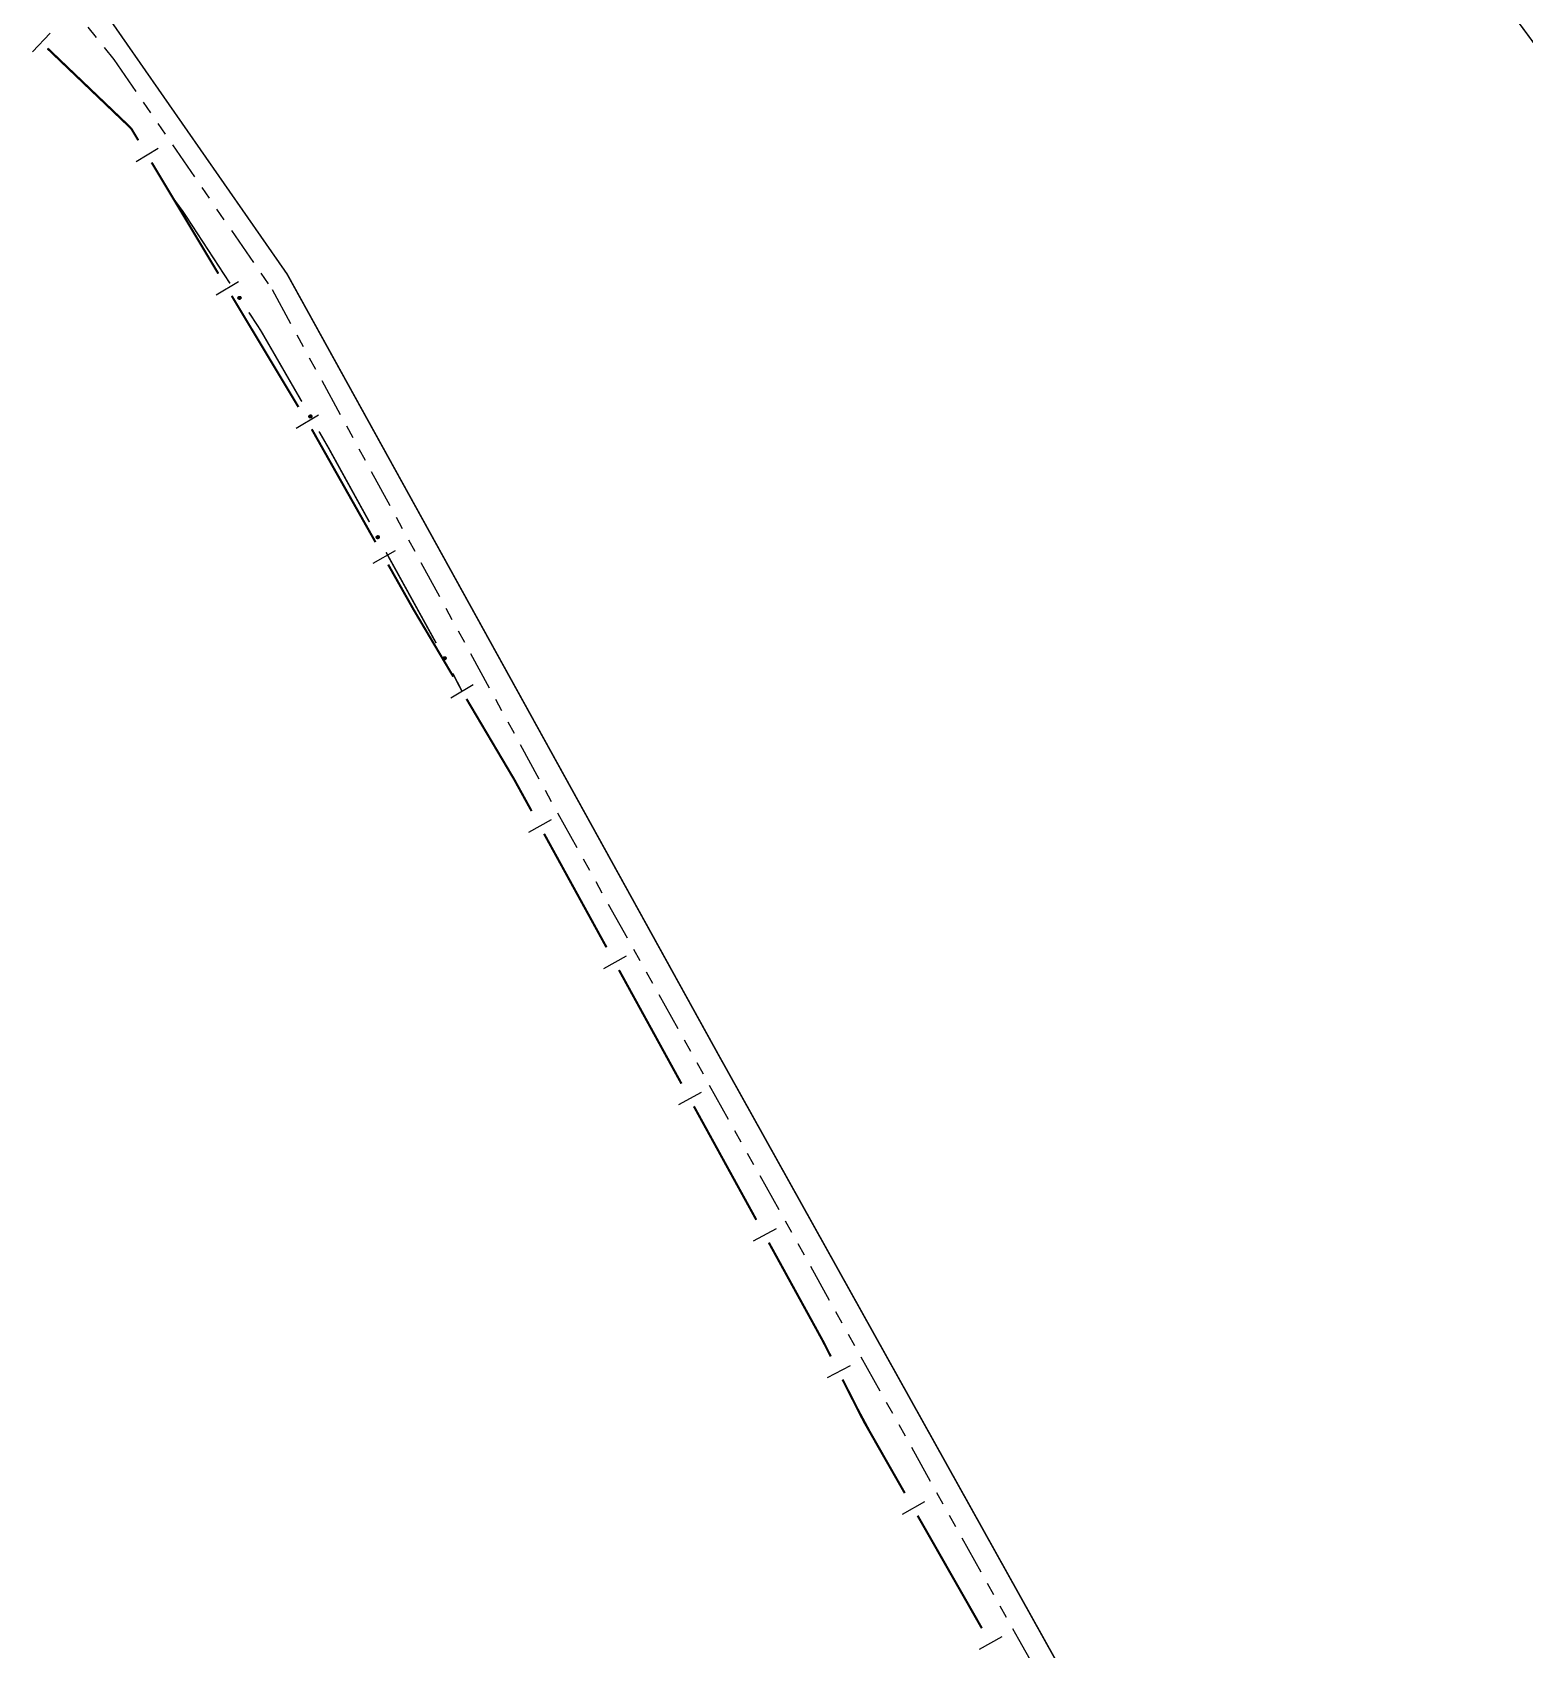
# Model space of a CAD drawing. Extents: x 210853 to 212686, y 4878863 to 4882037.
# Drawn here: x 211728.6 to 211901.3, y 4881451.7 to 4881638.9 of the extents above; entities that cross this region are included whole.
import ezdxf

# ---------------------------------------------------------------- set-up
doc = ezdxf.new("R2010")
doc.units = 0
doc.header["$LTSCALE"] = 1.5
doc.header["$MEASUREMENT"] = 0
doc.linetypes.add('TRACO_12', pattern=[2.5, 2, -0.5])
doc.linetypes.add('TRACO_25', pattern=[8, 3, -1, 1, -1, 1, -1])
for name, color, linetype in [('LM-LIM-SETORES-BAIRROS', 250, 'CONTINUOUS'), ('RU-QUADRA', 210, 'CONTINUOUS'), ('SV-EIXO-ROD-ESTR', 7, 'CONTINUOUS'), ('SV-EST-M-N-PAV', 20, 'CONTINUOUS')]:
    doc.layers.add(name, color=color, linetype=linetype)

msp = doc.modelspace()

# ---------------------------------------------------------------- linework, layer by layer
at = {"layer": 'LM-LIM-SETORES-BAIRROS'}
for points in [[(211730.69407, 4881638.784649), (211728.621147, 4881636.616012)], [(211743.202327, 4881625.432925), (211740.630313, 4881623.888662)], [(211752.467903, 4881610.000845), (211749.895889, 4881608.456582)], [(211761.733479, 4881594.568765), (211759.161465, 4881593.024502)], [(211770.624588, 4881578.872104), (211768.012115, 4881577.397321)], [(211779.657461, 4881563.33998), (211777.07636, 4881561.810955)], [(211788.683343, 4881547.713163), (211786.054391, 4881546.267961)], [(211797.354556, 4881531.939449), (211794.725604, 4881530.494247)], [(211806.025769, 4881516.165735), (211803.396817, 4881514.720533)], [(211814.696983, 4881500.392021), (211812.06803, 4881498.946819)], [(211823.27996, 4881484.517747), (211820.606471, 4881483.156698)], [(211831.895958, 4881468.800535), (211829.290274, 4881467.31379)], [(211840.816432, 4881453.166434), (211838.210748, 4881451.679688)]]:
    msp.add_lwpolyline(points, dxfattribs=at)
at = {"layer": 'LM-LIM-SETORES-BAIRROS', "const_width": 0.25}
for points in [[(211740.053649, 4881627.763125), (211730.380488, 4881637.009356)], [(211740.372057, 4881627.232807), (211740.053649, 4881627.763125)], [(211740.886811, 4881626.375469), (211740.372057, 4881627.232807)], [(211750.152388, 4881610.943389), (211742.431074, 4881623.803456)], [(211759.417964, 4881595.511309), (211751.69665, 4881608.371376)], [(211768.335163, 4881579.876361), (211760.961248, 4881592.938725)], [(211772.73303, 4881572.085853), (211769.809946, 4881577.263888)], [(211772.760486, 4881572.039505), (211772.73303, 4881572.085853)], [(211777.347561, 4881564.296202), (211772.760486, 4881572.039505)], [(211784.40006, 4881552.391088), (211778.876585, 4881561.715101)], [(211784.478462, 4881552.248467), (211784.40006, 4881552.391088)], [(211786.405399, 4881548.743197), (211784.478462, 4881552.248467)], [(211795.076612, 4881532.969483), (211787.850601, 4881546.114245)], [(211803.747825, 4881517.195769), (211796.521814, 4881530.340531)], [(211812.419038, 4881501.422055), (211805.193027, 4881514.566817)], [(211820.155972, 4881487.347879), (211813.864241, 4881498.793102)], [(211820.582166, 4881486.510712), (211820.155972, 4881487.347879)], [(211821.035849, 4881485.619549), (211820.582166, 4881486.510712)], [(211824.872996, 4881478.082295), (211822.396898, 4881482.946059)], [(211825.141715, 4881477.611336), (211824.872996, 4881478.082295)], [(211829.601952, 4881469.794285), (211825.141715, 4881477.611336)], [(211838.522426, 4881454.160183), (211831.088698, 4881467.188601)]]:
    msp.add_lwpolyline(points, dxfattribs=at)
at = {"layer": 'RU-QUADRA', "linetype": 'TRACO_12', "const_width": 0.18, "flags": 128}
msp.add_lwpolyline([(211993.595317, 4881362.850405), (211993.20969, 4881390.443451), (211992.318228, 4881515.446825), (211992.021992, 4881552.014118), (211990.335073, 4881555.901034), (211917.849797, 4881620.552755), (211905.908396, 4881632.870849), (211888.168803, 4881656.969919), (211853.792007, 4881725.021629), (211838.879896, 4881754.274979), (211824.777307, 4881771.814509), (211807.39159, 4881783.4812), (211768.397056, 4881802.487556), (211764.903734, 4881803.187932), (211760.590833, 4881802.215605), (211755.955783, 4881800.147923), (211753.056957, 4881797.414236), (211749.663849, 4881788.89495), (211748.800435, 4881776.169663), (211750.708662, 4881758.883001), (211752.643088, 4881740.546158), (211752.62195, 4881718.655296), (211750.191037, 4881699.009959), (211744.154589, 4881672.666493), (211732.623528, 4881649.238605), (211733.868601, 4881645.711618), (211758.104763, 4881610.897926), (211808.05624, 4881520.495041), (211878.37206, 4881394.317101), (211881.952836, 4881387.996766), (211896.524163, 4881362.853875), (211925.657586, 4881312.584022), (211994.345879, 4881189.473295), (211996.019624, 4881189.382268), (211994.98566, 4881263.366221), (211994.00257, 4881333.709914)], close=True, dxfattribs=at)
at = {"layer": 'SV-EIXO-ROD-ESTR', "const_width": 0.18}
for points in [[(211744.842238, 4881619.787593), (211746.023258, 4881618.173533)], [(211746.023258, 4881618.173533), (211746.146857, 4881618.004614)], [(211746.146857, 4881618.004614), (211751.500299, 4881609.807157)], [(211753.687454, 4881606.458075), (211754.781032, 4881604.783534)], [(211754.781032, 4881604.783534), (211755.070352, 4881604.340512)], [(211755.070352, 4881604.340512), (211759.8056, 4881596.138386)], [(211761.805521, 4881592.674238), (211762.805481, 4881590.942165)], [(211762.805481, 4881590.942165), (211762.87841, 4881590.815841)], [(211762.87841, 4881590.815841), (211767.636253, 4881582.186419)], [(211769.567562, 4881578.683556), (211775.361486, 4881568.174967)], [(211777.283855, 4881564.667323), (211778.204683, 4881562.891914)], [(211778.204683, 4881562.891914), (211778.382173, 4881562.549703)], [(211823.50177, 4881480.775775), (211825.870458, 4881476.372444)], [(211825.870458, 4881476.372444), (211826.230633, 4881475.70289)]]:
    msp.add_lwpolyline(points, dxfattribs=at)
at = {"layer": 'SV-EIXO-ROD-ESTR'}
for points in [[(211752.607481, 4881608.313106), (211752.655484, 4881608.30374), (211752.694825, 4881608.285873), (211752.723348, 4881608.261528), (211752.742944, 4881608.233442), (211752.759755, 4881608.202451), (211752.769811, 4881608.167467), (211752.77237, 4881608.126165), (211752.763312, 4881608.077946), (211752.742361, 4881608.038848), (211752.719989, 4881608.009607), (211752.69188, 4881607.987487), (211752.6615, 4881607.97166), (211752.624814, 4881607.962417), (211752.582934, 4881607.960231), (211752.534668, 4881607.970513), (211752.496219, 4881607.988293), (211752.469248, 4881608.012566), (211752.44719, 4881608.040966), (211752.430406, 4881608.072811), (211752.420733, 4881608.10721), (211752.418609, 4881608.14938), (211752.429388, 4881608.196885), (211752.446684, 4881608.235435), (211752.470571, 4881608.26274), (211752.499021, 4881608.283827), (211752.529899, 4881608.301066), (211752.564646, 4881608.312639), (211752.607481, 4881608.313106)], [(211760.829057, 4881594.585783), (211760.876473, 4881594.573794), (211760.914774, 4881594.553794), (211760.941917, 4881594.527919), (211760.959941, 4881594.498799), (211760.975024, 4881594.466932), (211760.983143, 4881594.431448), (211760.983431, 4881594.390068), (211760.971738, 4881594.342419), (211760.948672, 4881594.30453), (211760.924728, 4881594.276562), (211760.895446, 4881594.25602), (211760.864242, 4881594.241885), (211760.827105, 4881594.234671), (211760.785167, 4881594.234789), (211760.737539, 4881594.247706), (211760.700125, 4881594.267571), (211760.674528, 4881594.293288), (211760.654062, 4881594.322856), (211760.639053, 4881594.355575), (211760.631284, 4881594.390453), (211760.631479, 4881594.432677), (211760.644851, 4881594.479518), (211760.664237, 4881594.51706), (211760.689588, 4881594.543011), (211760.719153, 4881594.562504), (211760.750931, 4881594.578022), (211760.786261, 4881594.587668), (211760.829057, 4881594.585783)], [(211768.628934, 4881580.613961), (211768.676105, 4881580.60104), (211768.714004, 4881580.58029), (211768.740632, 4881580.553885), (211768.758079, 4881580.524417), (211768.772532, 4881580.492258), (211768.779951, 4881580.456621), (211768.779423, 4881580.415244), (211768.766795, 4881580.367834), (211768.742986, 4881580.330407), (211768.718496, 4881580.302916), (211768.688815, 4881580.282954), (211768.65734, 4881580.269437), (211768.620067, 4881580.262955), (211768.57814, 4881580.263899), (211768.530775, 4881580.277752), (211768.49376, 4881580.298349), (211768.468674, 4881580.324566), (211768.448795, 4881580.354532), (211768.434433, 4881580.38754), (211768.427352, 4881580.422564), (211768.428379, 4881580.464776), (211768.44267, 4881580.511344), (211768.462793, 4881580.548497), (211768.48865, 4881580.573944), (211768.518592, 4881580.592851), (211768.550671, 4881580.60774), (211768.586184, 4881580.616689), (211768.628934, 4881580.613961)], [(211776.354167, 4881566.602509), (211776.401338, 4881566.589589), (211776.439237, 4881566.568838), (211776.465865, 4881566.542434), (211776.483312, 4881566.512965), (211776.497765, 4881566.480806), (211776.505184, 4881566.445169), (211776.504656, 4881566.403792), (211776.492027, 4881566.356382), (211776.468219, 4881566.318955), (211776.443729, 4881566.291464), (211776.414048, 4881566.271502), (211776.382572, 4881566.257985), (211776.3453, 4881566.251503), (211776.303373, 4881566.252447), (211776.256008, 4881566.2663), (211776.218992, 4881566.286898), (211776.193907, 4881566.313114), (211776.174028, 4881566.34308), (211776.159665, 4881566.376088), (211776.152585, 4881566.411112), (211776.153611, 4881566.453324), (211776.167903, 4881566.499892), (211776.188026, 4881566.537045), (211776.213883, 4881566.562493), (211776.243825, 4881566.5814), (211776.275903, 4881566.596288), (211776.311416, 4881566.605237), (211776.354167, 4881566.602509)]]:
    msp.add_lwpolyline(points, close=True, dxfattribs=at)
for points in [[(211752.418609, 4881608.14938), (211752.582934, 4881607.960231)], [(211752.420733, 4881608.10721), (211752.534668, 4881607.970513)], [(211752.424674, 4881608.124985), (211752.55417, 4881607.971614)], [(211752.427379, 4881608.170754), (211752.601781, 4881607.963593)], [(211752.428475, 4881608.086724), (211752.511526, 4881607.984508)], [(211752.429388, 4881608.196885), (211752.624814, 4881607.962417)], [(211752.430406, 4881608.072811), (211752.496219, 4881607.988293)], [(211752.438384, 4881608.213795), (211752.639693, 4881607.970425)], [(211752.446684, 4881608.235435), (211752.6615, 4881607.97166)], [(211752.459881, 4881608.245761), (211752.67462, 4881607.981826)], [(211752.470571, 4881608.26274), (211752.69188, 4881607.987487)], [(211752.485855, 4881608.270872), (211752.702785, 4881607.99859)], [(211752.499021, 4881608.283827), (211752.719989, 4881608.009607)], [(211752.517448, 4881608.289875), (211752.729948, 4881608.029367)], [(211752.529899, 4881608.301066), (211752.742361, 4881608.038848)], [(211752.54974, 4881608.302815), (211752.750699, 4881608.062476)], [(211752.564646, 4881608.312639), (211752.763312, 4881608.077946)], [(211752.585017, 4881608.311185), (211752.764339, 4881608.103978)], [(211752.607481, 4881608.313106), (211752.77237, 4881608.126165)], [(211752.633421, 4881608.306942), (211752.766694, 4881608.152778)], [(211752.655484, 4881608.30374), (211752.769811, 4881608.167467)], [(211752.677954, 4881608.293652), (211752.759116, 4881608.191832)], [(211752.694825, 4881608.285873), (211752.759755, 4881608.202451)], [(211760.631284, 4881594.390453), (211760.737539, 4881594.247706)], [(211760.631479, 4881594.432677), (211760.785167, 4881594.234789)], [(211760.636195, 4881594.407986), (211760.757072, 4881594.247734)], [(211760.637888, 4881594.369573), (211760.7152, 4881594.26295)], [(211760.639053, 4881594.355575), (211760.700125, 4881594.267571)], [(211760.641409, 4881594.453537), (211760.804171, 4881594.23711)], [(211760.644851, 4881594.479518), (211760.827105, 4881594.234671)], [(211760.654762, 4881594.495908), (211760.8424, 4881594.241849)], [(211760.664237, 4881594.51706), (211760.864242, 4881594.241885)], [(211760.677982, 4881594.526646), (211760.877901, 4881594.251315)], [(211760.689588, 4881594.543011), (211760.895446, 4881594.25602)], [(211760.705296, 4881594.550292), (211760.906944, 4881594.266507)], [(211760.719153, 4881594.562504), (211760.924728, 4881594.276562)], [(211760.737884, 4881594.567531), (211760.935757, 4881594.295746)], [(211760.750931, 4881594.578022), (211760.948672, 4881594.30453)], [(211760.770839, 4881594.578678), (211760.958295, 4881594.327665)], [(211760.786261, 4881594.587668), (211760.971738, 4881594.342419)], [(211760.806522, 4881594.585098), (211760.974193, 4881594.368355)], [(211760.829057, 4881594.585783), (211760.983431, 4881594.390068)], [(211760.85462, 4881594.578203), (211760.979225, 4881594.416952)], [(211760.876473, 4881594.573794), (211760.983143, 4881594.431448)], [(211760.898356, 4881594.562487), (211760.973803, 4881594.456363)], [(211760.914774, 4881594.553794), (211760.975024, 4881594.466932)], [(211768.427352, 4881580.422564), (211768.530775, 4881580.277752)], [(211768.428379, 4881580.464776), (211768.57814, 4881580.263899)], [(211768.432608, 4881580.439996), (211768.550305, 4881580.277395)], [(211768.433544, 4881580.401558), (211768.508741, 4881580.293433)], [(211768.434433, 4881580.38754), (211768.49376, 4881580.298349)], [(211768.438718, 4881580.485436), (211768.597186, 4881580.265846)], [(211768.44267, 4881580.511344), (211768.620067, 4881580.262955)], [(211768.452902, 4881580.527536), (211768.635501, 4881580.269831)], [(211768.462793, 4881580.548497), (211768.65734, 4881580.269437)], [(211768.476723, 4881580.55781), (211768.671181, 4881580.278596)], [(211768.48865, 4881580.573944), (211768.688815, 4881580.282954)], [(211768.504498, 4881580.580914), (211768.700518, 4881580.293213)], [(211768.518592, 4881580.592851), (211768.718496, 4881580.302916)], [(211768.53742, 4881580.597508), (211768.729901, 4881580.321879)], [(211768.550671, 4881580.60774), (211768.742986, 4881580.330407)], [(211768.570587, 4881580.608004), (211768.753063, 4881580.353347)], [(211768.586184, 4881580.616689), (211768.766795, 4881580.367834)], [(211768.60639, 4881580.61372), (211768.76976, 4881580.393717)], [(211768.628934, 4881580.613961), (211768.779423, 4881580.415244)], [(211768.654342, 4881580.605879), (211768.775747, 4881580.442205)], [(211768.676105, 4881580.60104), (211768.779951, 4881580.456621)], [(211768.69776, 4881580.589305), (211768.771103, 4881580.481716)], [(211768.714004, 4881580.58029), (211768.772532, 4881580.492258)], [(211776.152585, 4881566.411112), (211776.256008, 4881566.2663)], [(211776.153611, 4881566.453324), (211776.303373, 4881566.252447)], [(211776.157841, 4881566.428545), (211776.275538, 4881566.265943)], [(211776.158777, 4881566.390106), (211776.233974, 4881566.281981)], [(211776.159665, 4881566.376088), (211776.218992, 4881566.286898)], [(211776.163951, 4881566.473984), (211776.322418, 4881566.254394)], [(211776.167903, 4881566.499892), (211776.3453, 4881566.251503)], [(211776.178135, 4881566.516085), (211776.360734, 4881566.258379)], [(211776.188026, 4881566.537045), (211776.382572, 4881566.257985)], [(211776.201956, 4881566.546359), (211776.396414, 4881566.267144)], [(211776.213883, 4881566.562493), (211776.414048, 4881566.271502)], [(211776.22973, 4881566.569463), (211776.425751, 4881566.281761)], [(211776.243825, 4881566.5814), (211776.443729, 4881566.291464)], [(211776.262652, 4881566.586056), (211776.455134, 4881566.310427)], [(211776.275903, 4881566.596288), (211776.468219, 4881566.318955)], [(211776.29582, 4881566.596552), (211776.478296, 4881566.341896)], [(211776.311416, 4881566.605237), (211776.492027, 4881566.356382)], [(211776.331623, 4881566.602268), (211776.494993, 4881566.382265)], [(211776.354167, 4881566.602509), (211776.504656, 4881566.403792)], [(211776.379575, 4881566.594427), (211776.50098, 4881566.430754)], [(211776.401338, 4881566.589589), (211776.505184, 4881566.445169)], [(211776.422993, 4881566.577853), (211776.496336, 4881566.470264)], [(211776.439237, 4881566.568838), (211776.497765, 4881566.480806)]]:
    msp.add_lwpolyline(points, dxfattribs=at)
at = {"layer": 'SV-EST-M-N-PAV', "linetype": 'TRACO_25'}
msp.add_polyline3d([(211751.309387, 4881799.728157, 8.885108), (211747.774925, 4881790.487378, 9.109364), (211746.990187, 4881773.511979, 9.657543), (211749.466645, 4881751.514227, 10.05622), (211750.304121, 4881722.281696, 10.504731), (211746.927158, 4881694.619612, 10.903407), (211742.172929, 4881675.314169, 11.227332), (211736.175645, 4881663.05885, 11.227332), (211731.221367, 4881654.454052, 11.576174), (211728.844787, 4881649.074805, 11.601091), (211729.436149, 4881646.487348, 11.601091), (211738.042191, 4881635.720433, 11.949933), (211756.364303, 4881609.113305, 12.273857), (211789.439862, 4881548.45834, 12.846954), (211842.749655, 4881452.905939, 13.793811), (211879.232027, 4881387.936932, 13.793811), (211893.465801, 4881362.853985, 13.775278)], dxfattribs=at)

doc.saveas('drawing.dxf')
